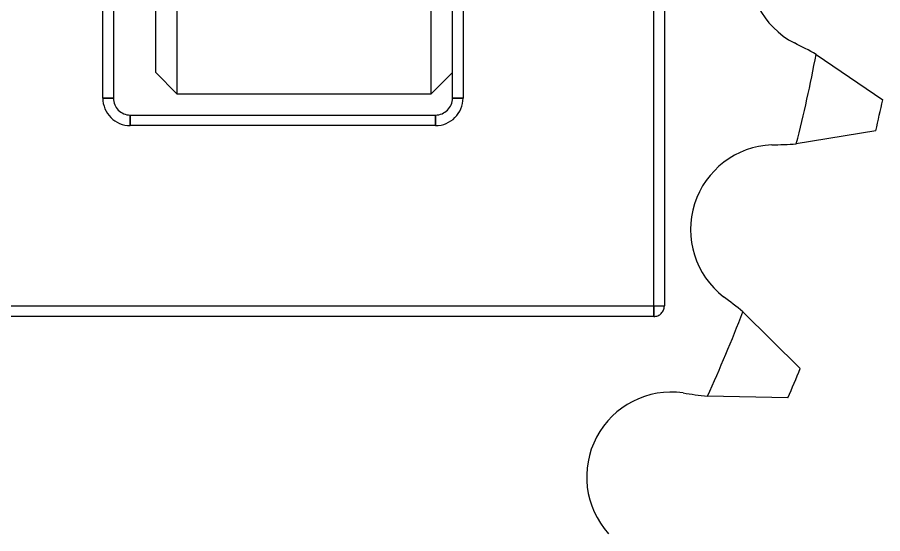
# Model space of a CAD drawing. Header units: metres. Extents: x 0 to 21025, y 0 to 14850.
# Drawn here: x 2786.76 to 2827.6, y 6297.12 to 6321.47 of the extents above; entities that cross this region are included whole.
import ezdxf

# ---------------------------------------------------------------- set-up
doc = ezdxf.new("R2010")
doc.units = ezdxf.units.M
doc.header["$LTSCALE"] = 25
doc.linetypes.add('HIDDEN2', pattern=[4.7625, 3.175, -1.5875])
doc.layers.add('SL4', color=4, linetype='Continuous')
doc.layers.add('ST1', color=7, linetype='HIDDEN2')

msp = doc.modelspace()

# ---------------------------------------------------------------- linework, layer by layer
at = {"layer": 'SL4'}
for p, q in [((2824.456, 6319.726), (2827.596, 6317.585)), ((2827.271, 6316.12), (2823.52, 6315.508)), ((2820.998, 6307.588), (2823.705, 6304.92)), ((2823.124, 6303.537), (2819.324, 6303.605))]:
    msp.add_line(p, q, dxfattribs=at)
for centre, radius, start, end in [((2825.27, 6323.812), 4, 102.698, 242.5579), ((2814.287, 6301.444), 20.92, 60.9172, 64.0945), ((2755.293, 6332.865), 70.4, 345.72676, 349.24349), ((2755.293, 6332.865), 73.9, 346.90363, 348.06662), ((2822.529, 6311.462), 4, 92.4123, 232.2722), ((2822.041, 6336.376), 20.92, 270.8758, 274.0531), ((2807.729, 6291.415), 20.92, 50.6315, 53.8088), ((2755.293, 6332.865), 70.4, 335.44104, 338.95778), ((2755.293, 6332.865), 73.9, 336.61791, 337.78091), ((2817.627, 6299.801), 4, 82.1266, 221.9865), ((2821.595, 6324.401), 20.92, 260.5901, 263.7673)]:
    msp.add_arc(centre, radius, start, end, dxfattribs=at)
at = {"layer": 'ST1'}
for p, q in [((2790.793, 6317.665), (2790.793, 6348.065)), ((2791.293, 6348.065), (2791.293, 6317.665)), ((2794.293, 6347.865), (2794.293, 6317.865)), ((2806.293, 6317.865), (2806.293, 6347.865)), ((2793.293, 6318.865), (2793.293, 6346.865)), ((2807.293, 6317.665), (2807.293, 6322.095)), ((2807.793, 6322.095), (2807.793, 6317.665)), ((2816.793, 6307.865), (2816.793, 6322.095)), ((2817.293, 6322.095), (2817.293, 6307.865)), ((2793.293, 6318.865), (2794.293, 6317.865)), ((2806.293, 6317.865), (2807.293, 6318.865)), ((2791.293, 6317.665), (2790.793, 6317.665)), ((2790.793, 6317.665), (2791.293, 6317.665)), ((2794.293, 6317.865), (2806.293, 6317.865)), ((2807.293, 6317.665), (2807.793, 6317.665)), ((2807.793, 6317.665), (2807.293, 6317.665)), ((2792.093, 6316.865), (2806.493, 6316.865)), ((2792.093, 6316.865), (2792.093, 6316.365)), ((2792.093, 6316.365), (2792.093, 6316.865)), ((2806.493, 6316.865), (2806.493, 6316.365)), ((2806.493, 6316.365), (2806.493, 6316.865)), ((2806.493, 6316.365), (2792.093, 6316.365)), ((2784.443, 6307.865), (2816.793, 6307.865)), ((2816.793, 6307.865), (2816.793, 6307.365)), ((2816.793, 6307.865), (2817.293, 6307.865)), ((2816.793, 6307.365), (2816.793, 6307.865)), ((2816.793, 6307.865), (2817.293, 6307.865)), ((2816.793, 6307.365), (2784.443, 6307.365))]:
    msp.add_line(p, q, dxfattribs=at)
for centre, radius, start, end in [((2792.093, 6317.665), 1.3, 180, 270), ((2792.093, 6317.665), 1.3, 180, 270), ((2792.093, 6317.665), 0.8, 180, 270), ((2806.493, 6317.665), 0.8, 270, 0), ((2806.493, 6317.665), 1.3, 270, 0), ((2806.493, 6317.665), 1.3, 270, 0), ((2816.793, 6307.865), 0.5, 270, 0)]:
    msp.add_arc(centre, radius, start, end, dxfattribs=at)

doc.saveas('drawing.dxf')
